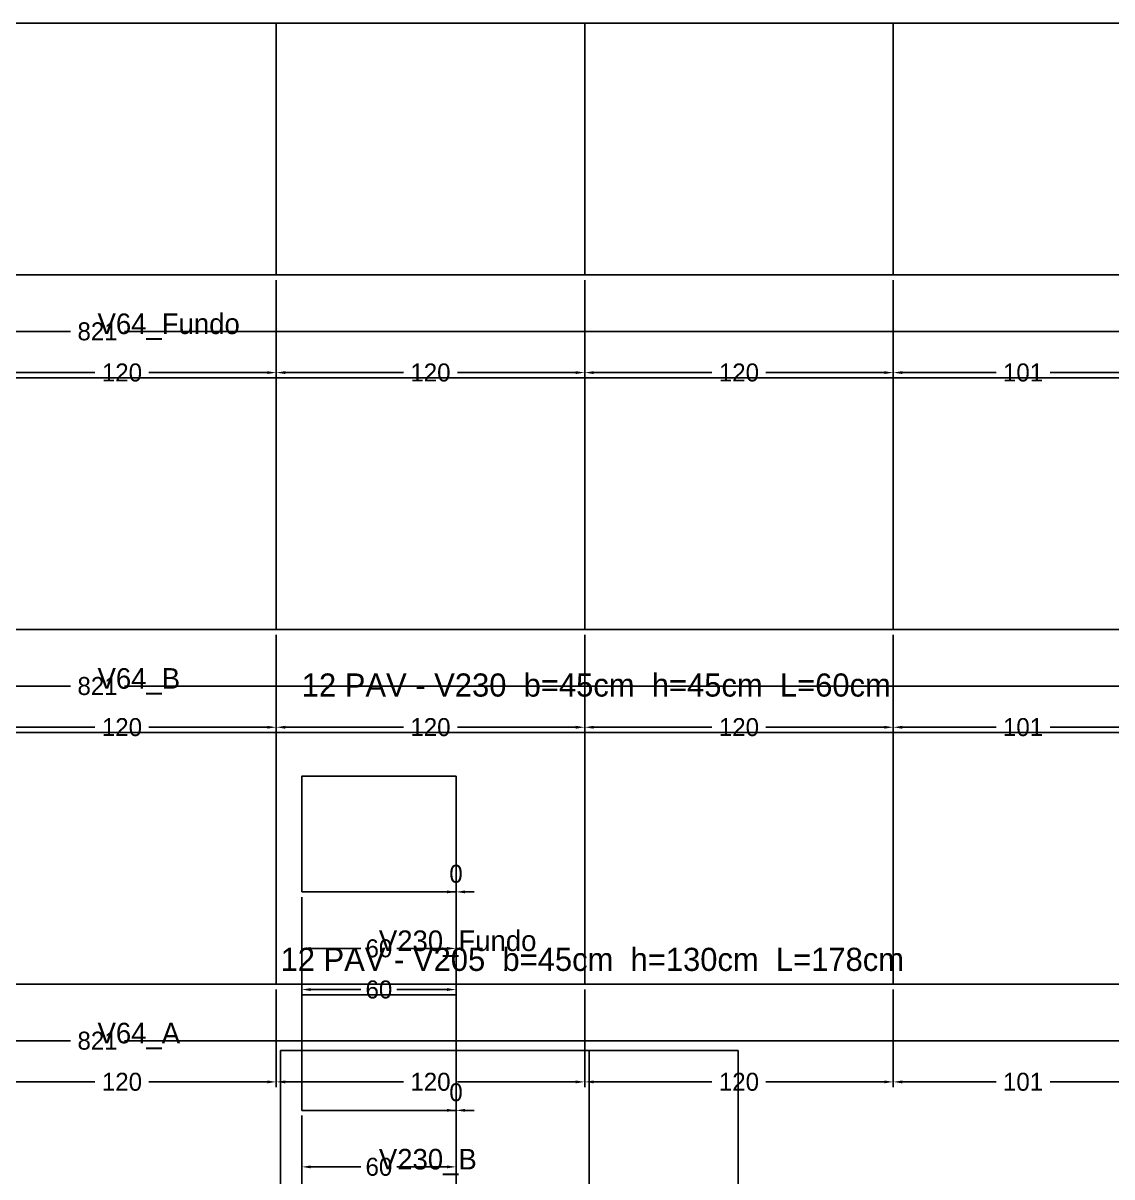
# Model space of a CAD drawing. Header units: metres. Extents: x 946 to 6411, y 1397 to 3666.
# Drawn here: x 3598.1 to 4021.7, y 2644 to 3093 of the extents above; entities that cross this region are included whole.
import ezdxf

# ---------------------------------------------------------------- set-up
doc = ezdxf.new("R2010")
doc.units = ezdxf.units.M
doc.layers.add('COTA', color=3, linetype='Continuous')
doc.dimstyles.new('COTA_VIG', dxfattribs={"dimtxt": 7, "dimasz": 3.5, "dimexe": 2, "dimexo": 2, "dimgap": 1.5, "dimtad": 1, "dimdec": 1, "dimcen": 2.5, "dimclrd": 3, "dimclre": 3, "dimclrt": 3, "dimazin": 3, "dimtfac": 1, "dimtmove": 0, "dimatfit": 3})

# ---------------------------------------------------------------- blocks, each defined once
blk = doc.blocks.new('_CLOSEDFILLED')
at = {"color": 0, "linetype": 'BYBLOCK'}
blk.add_solid([(-1, 0.16), (0, 0), (-1, -0.16)], dxfattribs=at)
blk = doc.blocks.new('*D544')
at = {"color": 3}
for p, q in [((3216.61, 2717.02), (3216.61, 2695.02)), ((4037.61, 2717.02), (4037.61, 2695.02)), ((3220.11, 2697.02), (3616.61, 2697.02)), ((3637.61, 2697.02), (4034.11, 2697.02))]:
    blk.add_line(p, q, dxfattribs=at)
at = {"layer": 'Defpoints'}
for p in [(3216.61, 2719.02), (4037.61, 2719.02), (3216.61, 2697.02)]:
    blk.add_point(p, dxfattribs=at)
at = {"layer": 'COTA', "color": 3, "xscale": 3.5, "yscale": 3.5, "rotation": 180}
blk.add_blockref('_CLOSEDFILLED', (3216.61, 2697.02), dxfattribs=at)
at = {"layer": 'COTA', "color": 3, "xscale": 3.5, "yscale": 3.5}
blk.add_blockref('_CLOSEDFILLED', (4037.61, 2697.02), dxfattribs=at)
at = {"layer": 'COTA', "color": 3, "insert": (3627.11, 2697.02), "char_height": 7, "attachment_point": 5}
blk.add_mtext('821', dxfattribs=at)
blk = doc.blocks.new('*D548')
at = {"color": 3}
for p, q in [((3576.61, 2717.02), (3576.61, 2679.02)), ((3696.61, 2717.02), (3696.61, 2679.02)), ((3580.11, 2681.02), (3626.11, 2681.02)), ((3647.11, 2681.02), (3693.11, 2681.02))]:
    blk.add_line(p, q, dxfattribs=at)
at = {"layer": 'Defpoints'}
for p in [(3576.61, 2719.02), (3696.61, 2719.02), (3576.61, 2681.02)]:
    blk.add_point(p, dxfattribs=at)
at = {"layer": 'COTA', "color": 3, "xscale": 3.5, "yscale": 3.5, "rotation": 180}
blk.add_blockref('_CLOSEDFILLED', (3576.61, 2681.02), dxfattribs=at)
at = {"layer": 'COTA', "color": 3, "xscale": 3.5, "yscale": 3.5}
blk.add_blockref('_CLOSEDFILLED', (3696.61, 2681.02), dxfattribs=at)
at = {"layer": 'COTA', "color": 3, "insert": (3636.61, 2681.02), "char_height": 7, "attachment_point": 5}
blk.add_mtext('120', dxfattribs=at)
blk = doc.blocks.new('*D549')
at = {"color": 3}
for p, q in [((3696.61, 2717.02), (3696.61, 2679.02)), ((3816.61, 2717.02), (3816.61, 2679.02)), ((3700.11, 2681.02), (3746.11, 2681.02)), ((3767.11, 2681.02), (3813.11, 2681.02))]:
    blk.add_line(p, q, dxfattribs=at)
at = {"layer": 'Defpoints'}
for p in [(3696.61, 2719.02), (3816.61, 2719.02), (3696.61, 2681.02)]:
    blk.add_point(p, dxfattribs=at)
at = {"layer": 'COTA', "color": 3, "xscale": 3.5, "yscale": 3.5, "rotation": 180}
blk.add_blockref('_CLOSEDFILLED', (3696.61, 2681.02), dxfattribs=at)
at = {"layer": 'COTA', "color": 3, "xscale": 3.5, "yscale": 3.5}
blk.add_blockref('_CLOSEDFILLED', (3816.61, 2681.02), dxfattribs=at)
at = {"layer": 'COTA', "color": 3, "insert": (3756.61, 2681.02), "char_height": 7, "attachment_point": 5}
blk.add_mtext('120', dxfattribs=at)
blk = doc.blocks.new('*D550')
at = {"color": 3}
for p, q in [((3816.61, 2717.02), (3816.61, 2679.02)), ((3936.61, 2717.02), (3936.61, 2679.02)), ((3820.11, 2681.02), (3866.11, 2681.02)), ((3887.11, 2681.02), (3933.11, 2681.02))]:
    blk.add_line(p, q, dxfattribs=at)
at = {"layer": 'Defpoints'}
for p in [(3816.61, 2719.02), (3936.61, 2719.02), (3816.61, 2681.02)]:
    blk.add_point(p, dxfattribs=at)
at = {"layer": 'COTA', "color": 3, "xscale": 3.5, "yscale": 3.5, "rotation": 180}
blk.add_blockref('_CLOSEDFILLED', (3816.61, 2681.02), dxfattribs=at)
at = {"layer": 'COTA', "color": 3, "xscale": 3.5, "yscale": 3.5}
blk.add_blockref('_CLOSEDFILLED', (3936.61, 2681.02), dxfattribs=at)
at = {"layer": 'COTA', "color": 3, "insert": (3876.61, 2681.02), "char_height": 7, "attachment_point": 5}
blk.add_mtext('120', dxfattribs=at)
blk = doc.blocks.new('*D551')
at = {"color": 3}
for p, q in [((3936.61, 2717.02), (3936.61, 2679.02)), ((4037.61, 2717.02), (4037.61, 2679.02)), ((3940.11, 2681.02), (3976.61, 2681.02)), ((3997.61, 2681.02), (4034.11, 2681.02))]:
    blk.add_line(p, q, dxfattribs=at)
at = {"layer": 'Defpoints'}
for p in [(3936.61, 2719.02), (4037.61, 2719.02), (3936.61, 2681.02)]:
    blk.add_point(p, dxfattribs=at)
at = {"layer": 'COTA', "color": 3, "xscale": 3.5, "yscale": 3.5, "rotation": 180}
blk.add_blockref('_CLOSEDFILLED', (3936.61, 2681.02), dxfattribs=at)
at = {"layer": 'COTA', "color": 3, "xscale": 3.5, "yscale": 3.5}
blk.add_blockref('_CLOSEDFILLED', (4037.61, 2681.02), dxfattribs=at)
at = {"layer": 'COTA', "color": 3, "insert": (3987.11, 2681.02), "char_height": 7, "attachment_point": 5}
blk.add_mtext('101', dxfattribs=at)
blk = doc.blocks.new('*D553')
at = {"color": 3}
for p, q in [((3216.61, 2855.02), (3216.61, 2833.02)), ((4037.61, 2855.02), (4037.61, 2833.02)), ((3220.11, 2835.02), (3616.61, 2835.02)), ((3637.61, 2835.02), (4034.11, 2835.02))]:
    blk.add_line(p, q, dxfattribs=at)
at = {"layer": 'Defpoints'}
for p in [(3216.61, 2857.02), (4037.61, 2857.02), (3216.61, 2835.02)]:
    blk.add_point(p, dxfattribs=at)
at = {"layer": 'COTA', "color": 3, "xscale": 3.5, "yscale": 3.5, "rotation": 180}
blk.add_blockref('_CLOSEDFILLED', (3216.61, 2835.02), dxfattribs=at)
at = {"layer": 'COTA', "color": 3, "xscale": 3.5, "yscale": 3.5}
blk.add_blockref('_CLOSEDFILLED', (4037.61, 2835.02), dxfattribs=at)
at = {"layer": 'COTA', "color": 3, "insert": (3627.11, 2835.02), "char_height": 7, "attachment_point": 5}
blk.add_mtext('821', dxfattribs=at)
blk = doc.blocks.new('*D557')
at = {"color": 3}
for p, q in [((3576.61, 2855.02), (3576.61, 2817.02)), ((3696.61, 2855.02), (3696.61, 2817.02)), ((3580.11, 2819.02), (3626.11, 2819.02)), ((3647.11, 2819.02), (3693.11, 2819.02))]:
    blk.add_line(p, q, dxfattribs=at)
at = {"layer": 'Defpoints'}
for p in [(3576.61, 2857.02), (3696.61, 2857.02), (3576.61, 2819.02)]:
    blk.add_point(p, dxfattribs=at)
at = {"layer": 'COTA', "color": 3, "xscale": 3.5, "yscale": 3.5, "rotation": 180}
blk.add_blockref('_CLOSEDFILLED', (3576.61, 2819.02), dxfattribs=at)
at = {"layer": 'COTA', "color": 3, "xscale": 3.5, "yscale": 3.5}
blk.add_blockref('_CLOSEDFILLED', (3696.61, 2819.02), dxfattribs=at)
at = {"layer": 'COTA', "color": 3, "insert": (3636.61, 2819.02), "char_height": 7, "attachment_point": 5}
blk.add_mtext('120', dxfattribs=at)
blk = doc.blocks.new('*D558')
at = {"color": 3}
for p, q in [((3696.61, 2855.02), (3696.61, 2817.02)), ((3816.61, 2855.02), (3816.61, 2817.02)), ((3700.11, 2819.02), (3746.11, 2819.02)), ((3767.11, 2819.02), (3813.11, 2819.02))]:
    blk.add_line(p, q, dxfattribs=at)
at = {"layer": 'Defpoints'}
for p in [(3696.61, 2857.02), (3816.61, 2857.02), (3696.61, 2819.02)]:
    blk.add_point(p, dxfattribs=at)
at = {"layer": 'COTA', "color": 3, "xscale": 3.5, "yscale": 3.5, "rotation": 180}
blk.add_blockref('_CLOSEDFILLED', (3696.61, 2819.02), dxfattribs=at)
at = {"layer": 'COTA', "color": 3, "xscale": 3.5, "yscale": 3.5}
blk.add_blockref('_CLOSEDFILLED', (3816.61, 2819.02), dxfattribs=at)
at = {"layer": 'COTA', "color": 3, "insert": (3756.61, 2819.02), "char_height": 7, "attachment_point": 5}
blk.add_mtext('120', dxfattribs=at)
blk = doc.blocks.new('*D559')
at = {"color": 3}
for p, q in [((3816.61, 2855.02), (3816.61, 2817.02)), ((3936.61, 2855.02), (3936.61, 2817.02)), ((3820.11, 2819.02), (3866.11, 2819.02)), ((3887.11, 2819.02), (3933.11, 2819.02))]:
    blk.add_line(p, q, dxfattribs=at)
at = {"layer": 'Defpoints'}
for p in [(3816.61, 2857.02), (3936.61, 2857.02), (3816.61, 2819.02)]:
    blk.add_point(p, dxfattribs=at)
at = {"layer": 'COTA', "color": 3, "xscale": 3.5, "yscale": 3.5, "rotation": 180}
blk.add_blockref('_CLOSEDFILLED', (3816.61, 2819.02), dxfattribs=at)
at = {"layer": 'COTA', "color": 3, "xscale": 3.5, "yscale": 3.5}
blk.add_blockref('_CLOSEDFILLED', (3936.61, 2819.02), dxfattribs=at)
at = {"layer": 'COTA', "color": 3, "insert": (3876.61, 2819.02), "char_height": 7, "attachment_point": 5}
blk.add_mtext('120', dxfattribs=at)
blk = doc.blocks.new('*D560')
at = {"color": 3}
for p, q in [((3936.61, 2855.02), (3936.61, 2817.02)), ((4037.61, 2855.02), (4037.61, 2817.02)), ((3940.11, 2819.02), (3976.61, 2819.02)), ((3997.61, 2819.02), (4034.11, 2819.02))]:
    blk.add_line(p, q, dxfattribs=at)
at = {"layer": 'Defpoints'}
for p in [(3936.61, 2857.02), (4037.61, 2857.02), (3936.61, 2819.02)]:
    blk.add_point(p, dxfattribs=at)
at = {"layer": 'COTA', "color": 3, "xscale": 3.5, "yscale": 3.5, "rotation": 180}
blk.add_blockref('_CLOSEDFILLED', (3936.61, 2819.02), dxfattribs=at)
at = {"layer": 'COTA', "color": 3, "xscale": 3.5, "yscale": 3.5}
blk.add_blockref('_CLOSEDFILLED', (4037.61, 2819.02), dxfattribs=at)
at = {"layer": 'COTA', "color": 3, "insert": (3987.11, 2819.02), "char_height": 7, "attachment_point": 5}
blk.add_mtext('101', dxfattribs=at)
blk = doc.blocks.new('*D562')
at = {"color": 3}
for p, q in [((3216.61, 2993.02), (3216.61, 2971.02)), ((4037.61, 2993.02), (4037.61, 2971.02)), ((3220.11, 2973.02), (3616.61, 2973.02)), ((3637.61, 2973.02), (4034.11, 2973.02))]:
    blk.add_line(p, q, dxfattribs=at)
at = {"layer": 'Defpoints'}
for p in [(3216.61, 2995.02), (4037.61, 2995.02), (3216.61, 2973.02)]:
    blk.add_point(p, dxfattribs=at)
at = {"layer": 'COTA', "color": 3, "xscale": 3.5, "yscale": 3.5, "rotation": 180}
blk.add_blockref('_CLOSEDFILLED', (3216.61, 2973.02), dxfattribs=at)
at = {"layer": 'COTA', "color": 3, "xscale": 3.5, "yscale": 3.5}
blk.add_blockref('_CLOSEDFILLED', (4037.61, 2973.02), dxfattribs=at)
at = {"layer": 'COTA', "color": 3, "insert": (3627.11, 2973.02), "char_height": 7, "attachment_point": 5}
blk.add_mtext('821', dxfattribs=at)
blk = doc.blocks.new('*D566')
at = {"color": 3}
for p, q in [((3576.61, 2993.02), (3576.61, 2955.02)), ((3696.61, 2993.02), (3696.61, 2955.02)), ((3580.11, 2957.02), (3626.11, 2957.02)), ((3647.11, 2957.02), (3693.11, 2957.02))]:
    blk.add_line(p, q, dxfattribs=at)
at = {"layer": 'Defpoints'}
for p in [(3576.61, 2995.02), (3696.61, 2995.02), (3576.61, 2957.02)]:
    blk.add_point(p, dxfattribs=at)
at = {"layer": 'COTA', "color": 3, "xscale": 3.5, "yscale": 3.5, "rotation": 180}
blk.add_blockref('_CLOSEDFILLED', (3576.61, 2957.02), dxfattribs=at)
at = {"layer": 'COTA', "color": 3, "xscale": 3.5, "yscale": 3.5}
blk.add_blockref('_CLOSEDFILLED', (3696.61, 2957.02), dxfattribs=at)
at = {"layer": 'COTA', "color": 3, "insert": (3636.61, 2957.02), "char_height": 7, "attachment_point": 5}
blk.add_mtext('120', dxfattribs=at)
blk = doc.blocks.new('*D567')
at = {"color": 3}
for p, q in [((3696.61, 2993.02), (3696.61, 2955.02)), ((3816.61, 2993.02), (3816.61, 2955.02)), ((3700.11, 2957.02), (3746.11, 2957.02)), ((3767.11, 2957.02), (3813.11, 2957.02))]:
    blk.add_line(p, q, dxfattribs=at)
at = {"layer": 'Defpoints'}
for p in [(3696.61, 2995.02), (3816.61, 2995.02), (3696.61, 2957.02)]:
    blk.add_point(p, dxfattribs=at)
at = {"layer": 'COTA', "color": 3, "xscale": 3.5, "yscale": 3.5, "rotation": 180}
blk.add_blockref('_CLOSEDFILLED', (3696.61, 2957.02), dxfattribs=at)
at = {"layer": 'COTA', "color": 3, "xscale": 3.5, "yscale": 3.5}
blk.add_blockref('_CLOSEDFILLED', (3816.61, 2957.02), dxfattribs=at)
at = {"layer": 'COTA', "color": 3, "insert": (3756.61, 2957.02), "char_height": 7, "attachment_point": 5}
blk.add_mtext('120', dxfattribs=at)
blk = doc.blocks.new('*D568')
at = {"color": 3}
for p, q in [((3816.61, 2993.02), (3816.61, 2955.02)), ((3936.61, 2993.02), (3936.61, 2955.02)), ((3820.11, 2957.02), (3866.11, 2957.02)), ((3887.11, 2957.02), (3933.11, 2957.02))]:
    blk.add_line(p, q, dxfattribs=at)
at = {"layer": 'Defpoints'}
for p in [(3816.61, 2995.02), (3936.61, 2995.02), (3816.61, 2957.02)]:
    blk.add_point(p, dxfattribs=at)
at = {"layer": 'COTA', "color": 3, "xscale": 3.5, "yscale": 3.5, "rotation": 180}
blk.add_blockref('_CLOSEDFILLED', (3816.61, 2957.02), dxfattribs=at)
at = {"layer": 'COTA', "color": 3, "xscale": 3.5, "yscale": 3.5}
blk.add_blockref('_CLOSEDFILLED', (3936.61, 2957.02), dxfattribs=at)
at = {"layer": 'COTA', "color": 3, "insert": (3876.61, 2957.02), "char_height": 7, "attachment_point": 5}
blk.add_mtext('120', dxfattribs=at)
blk = doc.blocks.new('*D569')
at = {"color": 3}
for p, q in [((3936.61, 2993.02), (3936.61, 2955.02)), ((4037.61, 2993.02), (4037.61, 2955.02)), ((3940.11, 2957.02), (3976.61, 2957.02)), ((3997.61, 2957.02), (4034.11, 2957.02))]:
    blk.add_line(p, q, dxfattribs=at)
at = {"layer": 'Defpoints'}
for p in [(3936.61, 2995.02), (4037.61, 2995.02), (3936.61, 2957.02)]:
    blk.add_point(p, dxfattribs=at)
at = {"layer": 'COTA', "color": 3, "xscale": 3.5, "yscale": 3.5, "rotation": 180}
blk.add_blockref('_CLOSEDFILLED', (3936.61, 2957.02), dxfattribs=at)
at = {"layer": 'COTA', "color": 3, "xscale": 3.5, "yscale": 3.5}
blk.add_blockref('_CLOSEDFILLED', (4037.61, 2957.02), dxfattribs=at)
at = {"layer": 'COTA', "color": 3, "insert": (3987.11, 2957.02), "char_height": 7, "attachment_point": 5}
blk.add_mtext('101', dxfattribs=at)
blk = doc.blocks.new('*D1093')
at = {"color": 3}
for p, q in [((3706.55, 2667.95), (3706.55, 2645.95)), ((3766.55, 2667.95), (3766.55, 2645.95)), ((3710.05, 2647.95), (3729.55, 2647.95)), ((3743.55, 2647.95), (3763.05, 2647.95))]:
    blk.add_line(p, q, dxfattribs=at)
at = {"layer": 'Defpoints'}
for p in [(3706.55, 2669.95), (3766.55, 2669.95), (3706.55, 2647.95)]:
    blk.add_point(p, dxfattribs=at)
at = {"layer": 'COTA', "color": 3, "xscale": 3.5, "yscale": 3.5, "rotation": 180}
blk.add_blockref('_CLOSEDFILLED', (3706.55, 2647.95), dxfattribs=at)
at = {"layer": 'COTA', "color": 3, "xscale": 3.5, "yscale": 3.5}
blk.add_blockref('_CLOSEDFILLED', (3766.55, 2647.95), dxfattribs=at)
at = {"layer": 'COTA', "color": 3, "insert": (3736.55, 2647.95), "char_height": 7, "attachment_point": 5}
blk.add_mtext('60', dxfattribs=at)
blk = doc.blocks.new('*D1094')
at = {"color": 3}
for p, q in [((3706.55, 2667.95), (3706.55, 2629.95)), ((3766.55, 2667.95), (3766.55, 2629.95)), ((3710.05, 2631.95), (3729.55, 2631.95)), ((3743.55, 2631.95), (3763.05, 2631.95))]:
    blk.add_line(p, q, dxfattribs=at)
at = {"layer": 'Defpoints'}
for p in [(3706.55, 2669.95), (3766.55, 2669.95), (3706.55, 2631.95)]:
    blk.add_point(p, dxfattribs=at)
at = {"layer": 'COTA', "color": 3, "xscale": 3.5, "yscale": 3.5, "rotation": 180}
blk.add_blockref('_CLOSEDFILLED', (3706.55, 2631.95), dxfattribs=at)
at = {"layer": 'COTA', "color": 3, "xscale": 3.5, "yscale": 3.5}
blk.add_blockref('_CLOSEDFILLED', (3766.55, 2631.95), dxfattribs=at)
at = {"layer": 'COTA', "color": 3, "insert": (3736.55, 2631.95), "char_height": 7, "attachment_point": 5}
blk.add_mtext('60', dxfattribs=at)
blk = doc.blocks.new('*D1096')
at = {"color": 3}
for p, q in [((3706.55, 2752.95), (3706.55, 2730.95)), ((3766.55, 2752.95), (3766.55, 2730.95)), ((3710.05, 2732.95), (3729.55, 2732.95)), ((3743.55, 2732.95), (3763.05, 2732.95))]:
    blk.add_line(p, q, dxfattribs=at)
at = {"layer": 'Defpoints'}
for p in [(3706.55, 2754.95), (3766.55, 2754.95), (3706.55, 2732.95)]:
    blk.add_point(p, dxfattribs=at)
at = {"layer": 'COTA', "color": 3, "xscale": 3.5, "yscale": 3.5, "rotation": 180}
blk.add_blockref('_CLOSEDFILLED', (3706.55, 2732.95), dxfattribs=at)
at = {"layer": 'COTA', "color": 3, "xscale": 3.5, "yscale": 3.5}
blk.add_blockref('_CLOSEDFILLED', (3766.55, 2732.95), dxfattribs=at)
at = {"layer": 'COTA', "color": 3, "insert": (3736.55, 2732.95), "char_height": 7, "attachment_point": 5}
blk.add_mtext('60', dxfattribs=at)
blk = doc.blocks.new('*D1097')
at = {"color": 3}
for p, q in [((3706.55, 2752.95), (3706.55, 2714.95)), ((3766.55, 2752.95), (3766.55, 2714.95)), ((3710.05, 2716.95), (3729.55, 2716.95)), ((3743.55, 2716.95), (3763.05, 2716.95))]:
    blk.add_line(p, q, dxfattribs=at)
at = {"layer": 'Defpoints'}
for p in [(3706.55, 2754.95), (3766.55, 2754.95), (3706.55, 2716.95)]:
    blk.add_point(p, dxfattribs=at)
at = {"layer": 'COTA', "color": 3, "xscale": 3.5, "yscale": 3.5, "rotation": 180}
blk.add_blockref('_CLOSEDFILLED', (3706.55, 2716.95), dxfattribs=at)
at = {"layer": 'COTA', "color": 3, "xscale": 3.5, "yscale": 3.5}
blk.add_blockref('_CLOSEDFILLED', (3766.55, 2716.95), dxfattribs=at)
at = {"layer": 'COTA', "color": 3, "insert": (3736.55, 2716.95), "char_height": 7, "attachment_point": 5}
blk.add_mtext('60', dxfattribs=at)

msp = doc.modelspace()

# ---------------------------------------------------------------- linework, layer by layer
at = {"layer": 'Paineis'}
for points in [[(3576.61, 2995.02), (3696.61, 2995.02), (3696.61, 3093.02), (3576.61, 3093.02)], [(3696.61, 2995.02), (3816.61, 2995.02), (3816.61, 3093.02), (3696.61, 3093.02)], [(3816.61, 2995.02), (3936.61, 2995.02), (3936.61, 3093.02), (3816.61, 3093.02)], [(3936.61, 2995.02), (4037.61, 2995.02), (4037.61, 3093.02), (3936.61, 3093.02)], [(3576.61, 2857.02), (3696.61, 2857.02), (3696.61, 2955.02), (3576.61, 2955.02)], [(3696.61, 2857.02), (3816.61, 2857.02), (3816.61, 2955.02), (3696.61, 2955.02)], [(3816.61, 2857.02), (3936.61, 2857.02), (3936.61, 2955.02), (3816.61, 2955.02)], [(3936.61, 2857.02), (4037.61, 2857.02), (4037.61, 2955.02), (3936.61, 2955.02)], [(3576.61, 2719.02), (3696.61, 2719.02), (3696.61, 2817.02), (3576.61, 2817.02)], [(3696.61, 2719.02), (3816.61, 2719.02), (3816.61, 2817.02), (3696.61, 2817.02)], [(3816.61, 2719.02), (3936.61, 2719.02), (3936.61, 2817.02), (3816.61, 2817.02)], [(3936.61, 2719.02), (4037.61, 2719.02), (4037.61, 2817.02), (3936.61, 2817.02)], [(3706.55, 2754.95), (3766.55, 2754.95), (3766.55, 2799.95), (3706.55, 2799.95)], [(3706.55, 2669.95), (3766.55, 2669.95), (3766.55, 2714.95), (3706.55, 2714.95)], [(3698.3, 2563.2), (3818.3, 2563.2), (3818.3, 2693.2), (3698.3, 2693.2)], [(3818.3, 2563.2), (3876.3, 2563.2), (3876.3, 2693.2), (3818.3, 2693.2)]]:
    msp.add_lwpolyline(points, close=True, dxfattribs=at)

# ---------------------------------------------------------------- texts
at = {"layer": 'NOMENCLATURA', "char_height": 9, "attachment_point": 1}
for s, insert in [('12 PAV - V230  b=45cm  h=45cm  L=60cm', (3706.55, 2839.95)), ('12 PAV - V205  b=45cm  h=130cm  L=178cm', (3698.3, 2733.2))]:
    msp.add_mtext(s, dxfattribs=dict(at, insert=insert))
at = {"layer": 'Texto Secao', "char_height": 8, "attachment_point": 1}
for s, insert in [('V64_Fundo', (3627.11, 2980.02)), ('V64_B', (3627.11, 2842.02)), ('V230_Fundo', (3736.55, 2739.95)), ('V64_A', (3627.11, 2704.02)), ('V230_B', (3736.55, 2654.95))]:
    msp.add_mtext(s, dxfattribs=dict(at, insert=insert))

# ---------------------------------------------------------------- dimensions: what is measured, and where the dimension line sits
at = {"layer": 'COTA'}
for base, p1, p2, picture, middle in [((3216.61, 2973.02), (3216.61, 2995.02), (4037.61, 2995.02), '*D562', (3627.11, 2973.02)), ((3576.61, 2957.02), (3576.61, 2995.02), (3696.61, 2995.02), '*D566', (3636.61, 2957.02)), ((3696.61, 2957.02), (3696.61, 2995.02), (3816.61, 2995.02), '*D567', (3756.61, 2957.02)), ((3816.61, 2957.02), (3816.61, 2995.02), (3936.61, 2995.02), '*D568', (3876.61, 2957.02)), ((3936.61, 2957.02), (3936.61, 2995.02), (4037.61, 2995.02), '*D569', (3987.11, 2957.02)), ((3216.61, 2835.02), (3216.61, 2857.02), (4037.61, 2857.02), '*D553', (3627.11, 2835.02)), ((3576.61, 2819.02), (3576.61, 2857.02), (3696.61, 2857.02), '*D557', (3636.61, 2819.02)), ((3696.61, 2819.02), (3696.61, 2857.02), (3816.61, 2857.02), '*D558', (3756.61, 2819.02)), ((3816.61, 2819.02), (3816.61, 2857.02), (3936.61, 2857.02), '*D559', (3876.61, 2819.02)), ((3936.61, 2819.02), (3936.61, 2857.02), (4037.61, 2857.02), '*D560', (3987.11, 2819.02)), ((3706.55, 2732.95), (3706.55, 2754.95), (3766.55, 2754.95), '*D1096', (3736.55, 2732.95)), ((3706.55, 2716.95), (3706.55, 2754.95), (3766.55, 2754.95), '*D1097', (3736.55, 2716.95)), ((3216.61, 2697.02), (3216.61, 2719.02), (4037.61, 2719.02), '*D544', (3627.11, 2697.02)), ((3576.61, 2681.02), (3576.61, 2719.02), (3696.61, 2719.02), '*D548', (3636.61, 2681.02)), ((3696.61, 2681.02), (3696.61, 2719.02), (3816.61, 2719.02), '*D549', (3756.61, 2681.02)), ((3816.61, 2681.02), (3816.61, 2719.02), (3936.61, 2719.02), '*D550', (3876.61, 2681.02)), ((3936.61, 2681.02), (3936.61, 2719.02), (4037.61, 2719.02), '*D551', (3987.11, 2681.02)), ((3706.55, 2647.95), (3706.55, 2669.95), (3766.55, 2669.95), '*D1093', (3736.55, 2647.95)), ((3706.55, 2631.95), (3706.55, 2669.95), (3766.55, 2669.95), '*D1094', (3736.55, 2631.95))]:
    dim = msp.add_linear_dim(base=base, p1=p1, p2=p2, dimstyle='COTA_VIG', dxfattribs=at)
    dim.commit()
    dim.dimension.update_dxf_attribs({"geometry": picture, "text_midpoint": middle})
for base, p1, p2 in [((3766.55, 2754.95), (3766.55, 2754.95), (3766.55, 2799.95)), ((3766.55, 2669.95), (3766.55, 2669.95), (3766.55, 2714.95)), ((3876.3, 2563.2), (3876.3, 2563.2), (3876.3, 2693.2))]:
    msp.add_linear_dim(base=base, p1=p1, p2=p2, dimstyle='COTA_VIG', dxfattribs=at).render()

doc.saveas('drawing.dxf')
